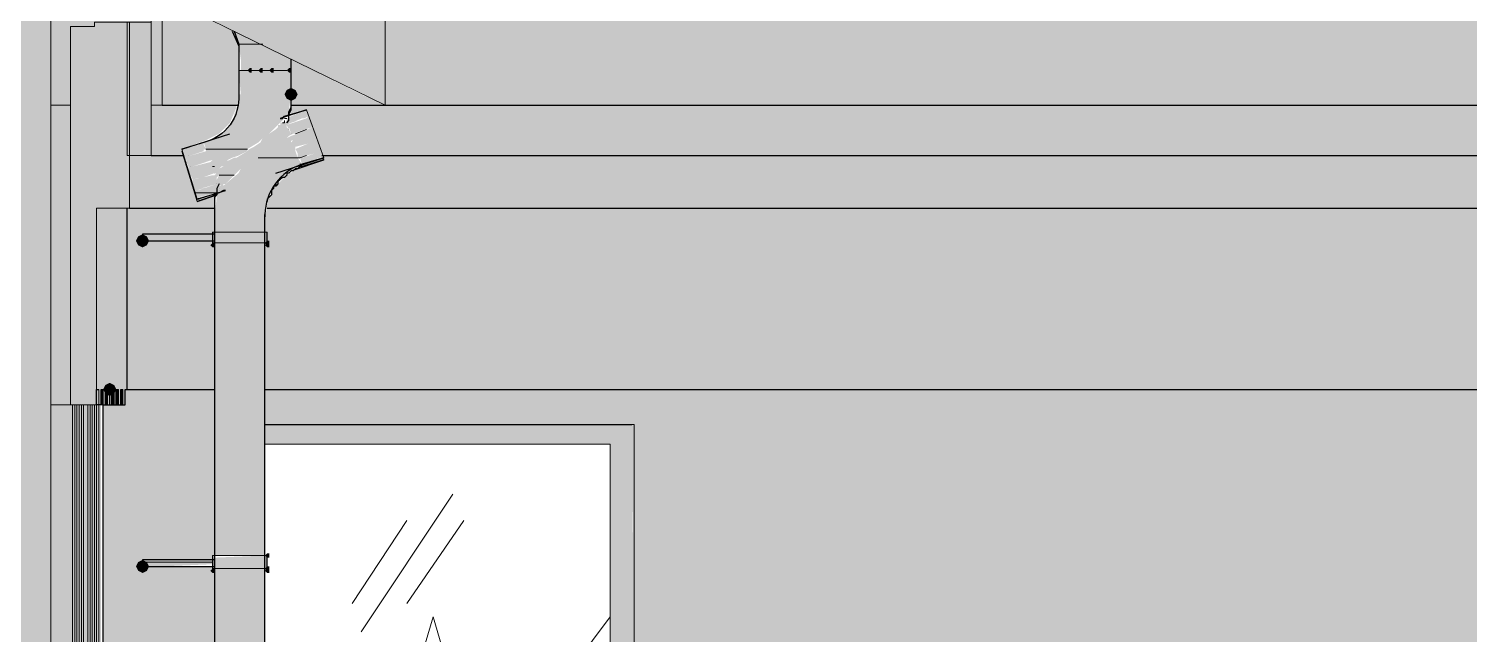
# Model space of a CAD drawing. Header units: millimetres. Extents: x -11345 to 411485, y -9810 to 73012.
# Drawn here: x 291394 to 294185, y 13731 to 14903 of the extents above; entities that cross this region are included whole.
import ezdxf

# ---------------------------------------------------------------- set-up
doc = ezdxf.new("R2010")
doc.units = ezdxf.units.MM
for name, color, linetype in [('PDF _Линии', 7, 'Continuous'), ('PDF _Стены наружные', 7, 'Continuous'), ('PDF _Стены отделка', 7, 'Continuous'), ('PDF _Стены штриховка', 7, 'Continuous'), ('PDF _Узлы', 7, 'Continuous')]:
    doc.layers.add(name, color=color, linetype=linetype)
for name, color, linetype, true_color in [('PDF _Обобщенные модели', 7, 'Continuous', 0xb5bcbf), ('PDF _Окна', 7, 'Continuous', 0x383e42), ('PDF _Стены штриховка поверхности', 7, 'Continuous', 0xcacbcc)]:
    doc.layers.add(name, color=color, linetype=linetype, true_color=true_color)

msp = doc.modelspace()

# ---------------------------------------------------------------- hatches: boundary and pattern name
at = {"layer": 'PDF _Линии', "transparency": 33554559}
for points in [[(291915.29413, 14776.31855), (291911.0611, 14784.78463), (291902.59502, 14789.01767), (291894.12894, 14784.78463), (291889.8959, 14776.31855), (291894.12894, 14767.85248), (291902.59502, 14763.61944), (291911.0611, 14767.85248)], [(291627.44753, 14492.70498), (291623.21449, 14501.17106), (291614.74841, 14505.4041), (291606.28233, 14501.17106), (291602.0493, 14492.70498), (291606.28233, 14484.23891), (291614.74841, 14480.00587), (291623.21449, 14484.23891)], [(291563.95195, 14204.85838), (291559.71891, 14213.32445), (291551.25284, 14217.55749), (291542.78676, 14213.32445), (291538.55372, 14204.85838), (291542.78676, 14196.3923), (291551.25284, 14192.15926), (291559.71891, 14196.3923)], [(291627.44753, 13861.98227), (291623.21449, 13870.44835), (291614.74841, 13874.68138), (291606.28233, 13870.44835), (291602.0493, 13861.98227), (291606.28233, 13853.51619), (291614.74841, 13849.28315), (291623.21449, 13853.51619)]]:
    msp.add_hatch(color=256, dxfattribs=at).paths.add_polyline_path(points)
at = {"layer": 'PDF _Обобщенные модели', "transparency": 33554559}
h = msp.add_hatch(color=256, dxfattribs=at)
h.paths.add_polyline_path([(291927.99325, 14746.68728), (291898.36198, 14733.98817), (291932.22629, 14746.68728)])
h.paths.add_polyline_path([(291894.12894, 14717.05602), (291898.36198, 14708.58994), (291898.36198, 14712.82298), (291902.59502, 14700.12386), (291944.9254, 14712.82298), (291944.9254, 14717.05602), (291940.69236, 14729.75513), (291936.45933, 14733.98817), (291932.22629, 14729.75513)])
h.paths.add_polyline_path([(291843.33248, 14683.19171), (291830.63337, 14674.72563), (291822.16729, 14670.49259), (291817.93425, 14666.25955), (291796.76906, 14653.56044), (291792.53602, 14653.56044), (291784.06995, 14649.3274), (291777.72039, 14647.21088), (291779.83691, 14649.3274), (291788.30298, 14653.56044), (291801.0021, 14657.79348), (291817.93425, 14666.25955), (291817.93425, 14670.49259), (291839.09944, 14683.19171), (291847.56552, 14691.65779)])
h.paths.add_polyline_path([(291729.04045, 14594.2979), (291754.43868, 14601.55454), (291754.43868, 14601.35297), (291737.50652, 14595.70892)], flags=0)
h.paths.add_polyline_path([(291762.90475, 14602.76398), (291767.13779, 14598.53094), (291761.49374, 14601.35297)], flags=0)
h.paths.add_polyline_path([(291762.90475, 14594.2979), (291764.31577, 14594.2979), (291762.90475, 14593.23964)], flags=0)
h.paths.add_polyline_path([(291724.80741, 14592.18138), (291733.27348, 14594.2979), (291720.57437, 14590.06486)], flags=0)
h.paths.add_polyline_path([(291754.43868, 14619.69613), (291750.20564, 14619.69613), (291732.88866, 14615.84792), (291754.43868, 14623.92917), (291757.2607, 14622.51816)], flags=0)
h.paths.add_polyline_path([(291801.0021, 14628.16221), (291805.23514, 14632.39525), (291801.0021, 14623.92917), (291775.60387, 14602.76398), (291771.37083, 14599.5892), (291771.37083, 14602.76398), (291775.60387, 14602.76398), (291779.83691, 14606.99702), (291784.06995, 14611.23006), (291796.76906, 14623.92917)], flags=0)
h.paths.add_polyline_path([(291767.13779, 14636.62829), (291771.37083, 14636.62829), (291762.90475, 14632.39525)], flags=0)
h.paths.add_polyline_path([(291758.67172, 14615.46309), (291762.90475, 14619.69613), (291758.67172, 14611.23006)], flags=0)
h.paths.add_polyline_path([(291750.20564, 14649.3274), (291745.9726, 14645.09436), (291712.10829, 14636.62829), (291737.50652, 14645.09436), (291739.62304, 14646.15262)], flags=0)
h.paths.add_polyline_path([(291905.50523, 14687.16018), (291905.7698, 14686.36649), (291902.59502, 14683.19171), (291902.59502, 14686.57814)], flags=0)
h.paths.add_polyline_path([(291805.23514, 14776.31855), (291801.0021, 14776.31855), (291796.76906, 14746.68728), (291792.53602, 14738.22121), (291792.53602, 14733.98817), (291784.06995, 14717.05602), (291762.90475, 14695.89082), (291750.20564, 14691.65779), (291733.27348, 14683.19171), (291737.50652, 14670.49259), (291737.50652, 14666.25955), (291707.87525, 14657.79348), (291733.27348, 14666.25955), (291733.27348, 14668.9052), (291737.50652, 14670.49259), (291733.27348, 14678.95867), (291733.27348, 14683.19171), (291729.04045, 14683.19171), (291724.80741, 14678.95867), (291695.17614, 14670.49259), (291690.9431, 14670.49259), (291690.9431, 14666.25955), (291695.17614, 14657.79348), (291699.40918, 14649.3274), (291699.40918, 14645.09436), (291703.64222, 14636.62829), (291703.64222, 14623.92917), (291707.87525, 14619.69613), (291712.10829, 14611.23006), (291724.80741, 14614.85838), (291720.89999, 14613.18377), (291712.10829, 14611.23006), (291712.10829, 14602.76398), (291716.34133, 14594.2979), (291716.34133, 14585.83183), (291720.57437, 14577.36575), (291720.57437, 14573.13271), (291724.80741, 14577.36575), (291753.02766, 14584.42081), (291750.20564, 14581.59879), (291720.57437, 14573.13271), (291720.57437, 14568.89967), (291724.80741, 14573.13271), (291733.27348, 14573.13271), (291758.67172, 14581.59879), (291758.67172, 14577.36575), (291754.43868, 14543.50144), (291754.43868, 14509.63714), (291750.20564, 14509.63714), (291750.20564, 14505.4041), (291614.74841, 14505.4041), (291614.74841, 14492.70498), (291750.20564, 14492.70498), (291750.20564, 14484.23891), (291754.43868, 14484.23891), (291754.43868, 13883.14746), (291851.79856, 13883.14746), (291851.79856, 14484.23891), (291856.0316, 14484.23891), (291856.0316, 14509.63714), (291851.79856, 14509.63714), (291851.79856, 14543.50144), (291860.26464, 14573.13271), (291859.20638, 14573.13271), (291860.26464, 14577.36575), (291860.26464, 14581.59879), (291864.49767, 14590.06486), (291867.3197, 14594.2979), (291860.26464, 14573.13271), (291872.96375, 14598.53094), (291872.96375, 14602.76398), (291894.12894, 14619.69613), (291898.36198, 14623.92917), (291923.76021, 14636.62829), (291927.99325, 14636.62829), (291936.45933, 14640.86132), (291966.09059, 14649.3274), (291961.85756, 14653.56044), (291953.39148, 14649.3274), (291927.99325, 14640.86132), (291919.52717, 14636.62829), (291915.29413, 14636.62829), (291894.12894, 14623.92917), (291906.82806, 14632.39525), (291915.29413, 14636.62829), (291923.76021, 14640.86132), (291915.29413, 14653.56044), (291911.0611, 14666.25955), (291911.0611, 14670.49259), (291911.0611, 14674.72563), (291934.76611, 14680.65189), (291911.0611, 14670.49259), (291915.29413, 14662.02652), (291915.29413, 14653.56044), (291919.52717, 14653.56044), (291932.22629, 14657.79348), (291949.15844, 14662.02652), (291923.76021, 14653.56044), (291919.52717, 14653.56044), (291923.76021, 14640.86132), (291927.99325, 14640.86132), (291957.62452, 14653.56044), (291961.85756, 14653.56044), (291966.09059, 14653.56044), (291957.62452, 14670.49259), (291953.39148, 14683.19171), (291949.15844, 14695.89082), (291949.15844, 14700.12386), (291944.9254, 14712.82298), (291915.29413, 14700.12386), (291902.59502, 14695.89082), (291894.12894, 14691.65779), (291898.36198, 14695.89082), (291906.82806, 14700.12386), (291911.0611, 14700.12386), (291932.22629, 14708.58994), (291902.59502, 14700.12386), (291898.36198, 14708.58994), (291894.12894, 14712.82298), (291894.12894, 14717.05602), (291902.59502, 14721.28905), (291915.29413, 14725.52209), (291911.0611, 14724.67548), (291923.76021, 14729.75513), (291927.99325, 14729.75513), (291936.45933, 14733.98817), (291932.22629, 14746.68728), (291902.59502, 14733.98817), (291894.12894, 14729.75513), (291894.12894, 14725.52209), (291889.8959, 14721.28905), (291889.8959, 14725.52209), (291885.66287, 14721.28905), (291881.42983, 14721.28905), (291881.42983, 14717.05602), (291877.19679, 14717.05602), (291877.19679, 14712.82298), (291872.96375, 14708.58994), (291860.26464, 14700.12386), (291877.19679, 14717.05602), (291881.42983, 14721.28905), (291894.12894, 14733.98817), (291898.36198, 14738.22121), (291898.36198, 14746.68728), (291902.59502, 14776.31855), (291902.59502, 14844.04717), (291847.56552, 14873.67843), (291792.53602, 14899.07666), (291788.30298, 14899.07666), (291801.0021, 14873.67843), (291805.23514, 14844.04717), (291805.23514, 14822.88197), (291801.0021, 14822.88197)], flags=0)
for color, points in [(7, [(291826.40033, 14822.88197), (291826.40033, 14827.11501), (291822.16729, 14827.11501), (291817.93425, 14822.88197), (291822.16729, 14818.64894), (291826.40033, 14818.64894)]), (7, [(291847.56552, 14822.88197), (291847.56552, 14827.11501), (291843.33248, 14827.11501), (291839.09944, 14822.88197), (291843.33248, 14818.64894), (291847.56552, 14818.64894)]), (7, [(291868.73071, 14822.88197), (291868.73071, 14827.11501), (291864.49767, 14827.11501), (291860.26464, 14822.88197), (291864.49767, 14818.64894), (291868.73071, 14818.64894)]), (7, [(291902.59502, 14822.88197), (291902.59502, 14827.11501), (291898.36198, 14827.11501), (291894.12894, 14822.88197), (291898.36198, 14818.64894), (291902.59502, 14818.64894)]), (7, [(291754.43868, 14484.23891), (291754.43868, 14488.47194), (291750.20564, 14488.47194), (291745.9726, 14484.23891), (291750.20564, 14480.00587), (291754.43868, 14480.00587)]), (7, [(291860.26464, 14488.47194), (291860.26464, 14492.70498), (291856.0316, 14492.70498), (291851.79856, 14488.47194), (291856.0316, 14484.23891), (291860.26464, 14484.23891)]), (7, [(291860.26464, 14484.23891), (291860.26464, 14488.47194), (291856.0316, 14488.47194), (291851.79856, 14484.23891), (291856.0316, 14480.00587), (291860.26464, 14480.00587)]), (256, [(291813.70121, 4219.12091), (291843.33248, 4197.95572), (291847.56552, 4193.72268), (291885.66287, 4176.79053), (291889.8959, 4172.55749), (291889.8959, 4176.79053), (291851.79856, 4193.72268), (291847.56552, 4197.95572), (291889.8959, 4176.79053), (291898.36198, 4197.95572), (291906.82806, 4227.58699), (291919.52717, 4265.68433), (291919.52717, 4269.91737), (291894.12894, 4286.84953), (291885.66287, 4295.3156), (291872.96375, 4308.01472), (291868.73071, 4312.24776), (291856.0316, 4337.64599), (291851.79856, 4367.27725), (291851.79856, 4396.90852), (291856.0316, 4396.90852), (291856.0316, 4422.30675), (291851.79856, 4422.30675), (291851.79856, 4646.65779), (291822.16729, 4646.65779), (291822.16729, 5726.08256), (291851.79856, 5726.08256), (291851.79856, 6284.84363), (291856.0316, 6284.84363), (291856.0316, 6314.47489), (291851.79856, 6314.47489), (291851.79856, 6915.56634), (291856.0316, 6915.56634), (291856.0316, 6945.19761), (291851.79856, 6945.19761), (291851.79856, 7546.28905), (291856.0316, 7546.28905), (291856.0316, 7575.92032), (291851.79856, 7575.92032), (291851.79856, 8177.01177), (291856.0316, 8177.01177), (291856.0316, 8206.64304), (291851.79856, 8206.64304), (291851.79856, 8807.73448), (291856.0316, 8807.73448), (291856.0316, 8837.36575), (291851.79856, 8837.36575), (291851.79856, 9438.4572), (291856.0316, 9438.4572), (291856.0316, 9468.08846), (291851.79856, 9468.08846), (291851.79856, 10069.17991), (291856.0316, 10069.17991), (291856.0316, 10098.81118), (291851.79856, 10098.81118), (291851.79856, 10699.90262), (291856.0316, 10699.90262), (291856.0316, 10729.53389), (291851.79856, 10729.53389), (291851.79856, 11330.62534), (291856.0316, 11330.62534), (291856.0316, 11360.25661), (291851.79856, 11360.25661), (291851.79856, 11961.34805), (291856.0316, 11961.34805), (291856.0316, 11990.97932), (291851.79856, 11990.97932), (291851.79856, 12592.07076), (291856.0316, 12592.07076), (291856.0316, 12621.70203), (291851.79856, 12621.70203), (291851.79856, 13222.79348), (291856.0316, 13222.79348), (291856.0316, 13252.42475), (291851.79856, 13252.42475), (291851.79856, 13853.51619), (291856.0316, 13853.51619), (291856.0316, 13883.14746), (291750.20564, 13878.91442), (291750.20564, 13874.68138), (291614.74841, 13874.68138), (291614.74841, 13861.98227), (291648.61272, 13861.98227), (291750.20564, 13866.21531), (291750.20564, 13853.51619), (291754.43868, 13853.51619), (291754.43868, 13252.42475), (291750.20564, 13252.42475), (291750.20564, 13243.95867), (291614.74841, 13243.95867), (291614.74841, 13231.25955), (291750.20564, 13231.25955), (291750.20564, 13222.79348), (291754.43868, 13222.79348), (291754.43868, 12621.70203), (291750.20564, 12621.70203), (291750.20564, 12613.23596), (291614.74841, 12613.23596), (291614.74841, 12604.76988), (291750.20564, 12604.76988), (291614.74841, 12600.53684), (291750.20564, 12600.53684), (291750.20564, 12592.07076), (291754.43868, 12592.07076), (291754.43868, 11990.97932), (291750.20564, 11990.97932), (291750.20564, 11982.51324), (291614.74841, 11982.51324), (291614.74841, 11974.04717), (291750.20564, 11974.04717), (291614.74841, 11969.81413), (291750.20564, 11969.81413), (291750.20564, 11961.34805), (291754.43868, 11961.34805), (291754.43868, 11360.25661), (291750.20564, 11360.25661), (291750.20564, 11351.79053), (291614.74841, 11351.79053), (291614.74841, 11343.32445), (291750.20564, 11343.32445), (291614.74841, 11339.09141), (291750.20564, 11339.09141), (291750.20564, 11330.62534), (291754.43868, 11330.62534), (291754.43868, 10729.53389), (291750.20564, 10729.53389), (291750.20564, 10721.06781), (291614.74841, 10721.06781), (291614.74841, 10712.60174), (291750.20564, 10712.60174), (291614.74841, 10708.3687), (291750.20564, 10708.3687), (291750.20564, 10699.90262), (291754.43868, 10699.90262), (291754.43868, 10098.81118), (291750.20564, 10098.81118), (291750.20564, 10090.3451), (291614.74841, 10090.3451), (291614.74841, 10081.87902), (291750.20564, 10081.87902), (291614.74841, 10077.64599), (291750.20564, 10077.64599), (291750.20564, 10069.17991), (291754.43868, 10069.17991), (291754.43868, 9468.08846), (291750.20564, 9468.08846), (291750.20564, 9459.62239), (291614.74841, 9459.62239), (291614.74841, 9446.92327), (291750.20564, 9446.92327), (291750.20564, 9438.4572), (291754.43868, 9438.4572), (291754.43868, 8837.36575), (291750.20564, 8837.36575), (291750.20564, 8828.89967), (291614.74841, 8828.89967), (291614.74841, 8816.20056), (291750.20564, 8816.20056), (291750.20564, 8807.73448), (291754.43868, 8807.73448), (291754.43868, 8206.64304), (291750.20564, 8206.64304), (291750.20564, 8198.17696), (291614.74841, 8198.17696), (291614.74841, 8185.47784), (291750.20564, 8185.47784), (291750.20564, 8177.01177), (291754.43868, 8177.01177), (291754.43868, 7575.92032), (291750.20564, 7575.92032), (291750.20564, 7567.45425), (291614.74841, 7567.45425), (291614.74841, 7554.75513), (291750.20564, 7554.75513), (291750.20564, 7546.28905), (291754.43868, 7546.28905), (291754.43868, 6945.19761), (291750.20564, 6945.19761), (291750.20564, 6936.73153), (291614.74841, 6936.73153), (291614.74841, 6924.03242), (291750.20564, 6924.03242), (291750.20564, 6915.56634), (291754.43868, 6915.56634), (291754.43868, 6314.47489), (291750.20564, 6314.47489), (291750.20564, 6306.00882), (291614.74841, 6306.00882), (291614.74841, 6293.3097), (291750.20564, 6293.3097), (291750.20564, 6284.84363), (291754.43868, 6284.84363), (291754.43868, 5683.75218), (291750.20564, 5683.75218), (291750.20564, 5675.2861), (291614.74841, 5675.2861), (291614.74841, 5662.58699), (291750.20564, 5662.58699), (291750.20564, 5658.35395), (291754.43868, 5658.35395), (291754.43868, 5053.02947), (291750.20564, 5053.02947), (291750.20564, 5048.79643), (291614.74841, 5044.56339), (291614.74841, 5031.86427), (291750.20564, 5031.86427), (291750.20564, 5027.63124), (291754.43868, 5027.63124), (291754.43868, 4422.30675), (291750.20564, 4422.30675), (291750.20564, 4418.07371), (291614.74841, 4413.84068), (291614.74841, 4401.14156), (291627.44753, 4401.14156), (291750.20564, 4405.3746), (291750.20564, 4396.90852), (291754.43868, 4396.90852), (291754.43868, 4367.27725), (291758.67172, 4337.64599), (291762.90475, 4312.24776), (291762.90475, 4308.01472), (291771.37083, 4278.38345), (291774.19286, 4275.56142), (291775.60387, 4269.91737), (291777.72039, 4267.80085), (291779.83691, 4261.4513), (291801.0021, 4231.82003), (291803.11862, 4230.76177), (291805.23514, 4227.58699), (291811.7475, 4223.02833)]), (7, [(291860.26464, 13883.14746), (291860.26464, 13887.3805), (291856.0316, 13887.3805), (291851.79856, 13883.14746), (291856.0316, 13878.91442), (291860.26464, 13878.91442)]), (7, [(291754.43868, 13853.51619), (291754.43868, 13857.74923), (291750.20564, 13857.74923), (291745.9726, 13853.51619), (291750.20564, 13849.28315), (291754.43868, 13849.28315)]), (7, [(291860.26464, 13857.74923), (291860.26464, 13861.98227), (291856.0316, 13861.98227), (291851.79856, 13857.74923), (291856.0316, 13853.51619), (291860.26464, 13853.51619)]), (7, [(291860.26464, 13853.51619), (291860.26464, 13857.74923), (291856.0316, 13857.74923), (291851.79856, 13853.51619), (291856.0316, 13849.28315), (291860.26464, 13849.28315)])]:
    msp.add_hatch(color=color, dxfattribs=at).paths.add_polyline_path(points)
at = {"layer": 'PDF _Окна', "transparency": 33554687}
msp.add_hatch(color=256, dxfattribs=at).paths.add_polyline_path([(292562.949, 14137.12976), (291851.79856, 14137.12976), (291851.79856, 14099.03242), (292520.61862, 14099.03242), (292520.61862, 13688.4277), (292478.28823, 13688.4277), (292478.28823, 12503.17696), (291872.96375, 12503.17696), (291872.96375, 13688.4277), (291851.79856, 13688.4277), (291851.79856, 13252.42475), (291856.0316, 13252.42475), (291856.0316, 13222.79348), (291851.79856, 13222.79348), (291851.79856, 12621.70203), (291856.0316, 12621.70203), (291856.0316, 12592.07076), (291851.79856, 12592.07076), (291851.79856, 12376.18581), (292520.61862, 12376.18581), (292520.61862, 11974.04717), (291856.0316, 11974.04717), (291856.0316, 11961.34805), (291851.79856, 11961.34805), (291851.79856, 11919.01767), (292567.18204, 11919.01767), (292567.18204, 12452.3805), (292562.949, 14099.03242)])
at = {"layer": 'PDF _Стены наружные', "true_color": 0xf4cc95, "transparency": 33554687}
msp.add_hatch(color=31, dxfattribs=at).paths.add_polyline_path([(291572.41803, 15004.90262), (291470.82511, 15055.69908), (291436.9608, 15055.69908), (291436.9608, 14755.15336), (291475.05815, 14755.15336), (291475.05815, 14907.54274), (291496.22334, 14907.54274), (291496.22334, 15004.90262)])
at = {"layer": 'PDF _Стены наружные', "true_color": 0xe2e2e2, "transparency": 33554687}
h = msp.add_hatch(color=254, dxfattribs=at)
h.paths.add_polyline_path([(291530.08764, 11914.78463), (291530.08764, 14204.85838), (291525.85461, 14204.85838), (291525.85461, 14556.20056), (291589.35018, 14556.20056), (291589.35018, 14657.79348), (291631.68056, 14657.79348), (291631.68056, 14755.15336), (291652.84576, 14755.15336), (291652.84576, 14954.10616), (291631.68056, 14954.10616), (291631.68056, 14916.00882), (291521.62157, 14916.00882), (291521.62157, 14907.54274), (291475.05815, 14907.54274), (291475.05815, 14755.15336), (291436.9608, 14755.15336), (291436.9608, 3948.20646), (291458.12599, 3943.97342), (291475.05815, 3943.97342), (291475.05815, 3965.13861), (291483.52422, 3965.13861), (291483.52422, 6242.51324), (291475.05815, 6242.51324), (291475.05815, 7927.2625), (291479.29118, 7927.2625), (291475.05815, 7944.19466), (291479.29118, 7944.19466), (291475.05815, 10187.70498), (291475.05815, 11076.64304), (291521.62157, 11076.64304), (291521.62157, 11724.2979), (291555.48587, 11724.2979), (291555.48587, 11914.78463)])
h.paths.add_polyline_path([(291525.85461, 11914.78463), (291521.62157, 11914.78463), (291521.62157, 11885.15336), (291475.05815, 11885.15336), (291475.05815, 11914.78463), (291483.52422, 11914.78463), (291483.52422, 14175.22711), (291487.75726, 14175.22711), (291487.75726, 11914.78463), (291491.9903, 11914.78463), (291491.9903, 14175.22711), (291496.22334, 14175.22711), (291496.22334, 11914.78463), (291504.68941, 11914.78463), (291504.68941, 11923.25071), (291508.92245, 11923.25071), (291508.92245, 11914.78463), (291513.15549, 11914.78463), (291513.15549, 14175.22711), (291517.38853, 14175.22711), (291517.38853, 11914.78463), (291521.62157, 11914.78463), (291521.62157, 14175.22711), (291525.85461, 14175.22711)], flags=0)
h.paths.add_polyline_path([(291483.52422, 10187.70498), (291479.29118, 10187.70498), (291479.29118, 7944.19466), (291479.29118, 7927.2625), (291483.52422, 7927.2625)])
for points in [[(291538.55372, 14204.85838), (291534.32068, 14204.85838), (291534.32068, 14175.22711), (291538.55372, 14175.22711)], [(291547.0198, 14204.85838), (291542.78676, 14204.85838), (291542.78676, 14175.22711), (291547.0198, 14175.22711)], [(291559.71891, 14204.85838), (291555.48587, 14204.85838), (291555.48587, 14175.22711), (291559.71891, 14175.22711)], [(291568.18499, 14204.85838), (291563.95195, 14204.85838), (291563.95195, 14175.22711), (291568.18499, 14175.22711)], [(291576.65107, 14204.85838), (291572.41803, 14204.85838), (291572.41803, 14175.22711), (291576.65107, 14175.22711)]]:
    msp.add_hatch(color=254, dxfattribs=at).paths.add_polyline_path(points)
at = {"layer": 'PDF _Стены штриховка поверхности', "true_color": 0xfbfbf4, "transparency": 33554687}
h = msp.add_hatch(color=7, dxfattribs=at)
h.paths.add_polyline_path([(291479.29118, 11914.78463), (291483.52422, 11906.31855), (291483.52422, 11914.78463)])
h.paths.add_polyline_path([(291508.92245, 11914.78463), (291508.92245, 11906.31855), (291513.15549, 11906.31855), (291513.15549, 11914.78463)])
h.paths.add_polyline_path([(291475.05815, 11914.78463), (291475.05815, 11885.15336), (291521.62157, 11885.15336), (291521.62157, 11897.85248), (291479.29118, 11906.31855)])
h.paths.add_polyline_path([(291491.9903, 14175.22711), (291491.9903, 11914.78463), (291496.22334, 11923.25071), (291496.22334, 14175.22711)])
h.paths.add_polyline_path([(291487.75726, 11906.31855), (291517.38853, 11902.08551), (291491.9903, 11906.31855), (291491.9903, 11914.78463), (291487.75726, 11914.78463)])
h.paths.add_polyline_path([(291496.22334, 11906.31855), (291517.38853, 11902.08551), (291504.68941, 11906.31855), (291504.68941, 11914.78463), (291500.45638, 14175.22711), (291500.45638, 11914.78463), (291496.22334, 11914.78463)])
h.paths.add_polyline_path([(291525.85461, 14175.22711), (291521.62157, 14175.22711), (291521.62157, 11923.25071), (291525.85461, 11923.25071)])
h.paths.add_polyline_path([(291754.43868, 13883.14746), (291754.43868, 14484.23891), (291750.20564, 14484.23891), (291750.20564, 14492.70498), (291614.74841, 14492.70498), (291614.74841, 14505.4041), (291750.20564, 14505.4041), (291750.20564, 14509.63714), (291754.43868, 14509.63714), (291754.43868, 14568.89967), (291758.67172, 14581.59879), (291720.57437, 14568.89967), (291716.34133, 14594.2979), (291695.17614, 14657.79348), (291690.9431, 14670.49259), (291737.50652, 14687.42475), (291762.90475, 14700.12386), (291784.06995, 14721.28905), (291796.76906, 14750.92032), (291796.76906, 14755.15336), (291801.0021, 14755.15336), (291801.0021, 14869.4454), (291788.30298, 14899.07666), (291674.01095, 14954.10616), (291665.54487, 14962.57224), (291572.41803, 15004.90262), (291496.22334, 15004.90262), (291496.22334, 14907.54274), (291521.62157, 14907.54274), (291521.62157, 14916.00882), (291631.68056, 14916.00882), (291631.68056, 14954.10616), (291652.84576, 14954.10616), (291652.84576, 14755.15336), (291631.68056, 14755.15336), (291631.68056, 14657.79348), (291589.35018, 14657.79348), (291589.35018, 14556.20056), (291525.85461, 14556.20056), (291525.85461, 14204.85838), (291530.08764, 14204.85838), (291530.08764, 11919.01767), (291534.32068, 11923.25071), (291534.32068, 14204.85838), (291538.55372, 14204.85838), (291538.55372, 11914.78463), (291542.78676, 11914.78463), (291542.78676, 11919.01767), (291754.43868, 11919.01767), (291754.43868, 11961.34805), (291750.20564, 11961.34805), (291750.20564, 11969.81413), (291614.74841, 11969.81413), (291614.74841, 11982.51324), (291750.20564, 11982.51324), (291750.20564, 11990.97932), (291754.43868, 11990.97932), (291754.43868, 12592.07076), (291750.20564, 12592.07076), (291750.20564, 12600.53684), (291614.74841, 12600.53684), (291614.74841, 12613.23596), (291750.20564, 12613.23596), (291750.20564, 12621.70203), (291754.43868, 12621.70203), (291754.43868, 13222.79348), (291750.20564, 13222.79348), (291750.20564, 13231.25955), (291614.74841, 13231.25955), (291614.74841, 13243.95867), (291750.20564, 13243.95867), (291750.20564, 13252.42475), (291754.43868, 13252.42475), (291754.43868, 13853.51619), (291750.20564, 13853.51619), (291750.20564, 13861.98227), (291614.74841, 13861.98227), (291614.74841, 13874.68138), (291750.20564, 13874.68138), (291750.20564, 13883.14746)])
h.paths.add_polyline_path([(291542.78676, 14175.22711), (291542.78676, 14204.85838), (291547.0198, 14204.85838), (291547.0198, 14175.22711)], flags=0)
h.paths.add_polyline_path([(291555.48587, 14175.22711), (291555.48587, 14204.85838), (291559.71891, 14204.85838), (291559.71891, 14175.22711)], flags=0)
h.paths.add_polyline_path([(291563.95195, 14175.22711), (291563.95195, 14204.85838), (291568.18499, 14204.85838), (291568.18499, 14175.22711)], flags=0)
h.paths.add_polyline_path([(291572.41803, 14175.22711), (291572.41803, 14204.85838), (291576.65107, 14204.85838), (291576.65107, 14175.22711)], flags=0)
h.paths.add_polyline_path([(291521.62157, 11914.78463), (291517.38853, 11914.78463), (291517.38853, 11906.31855), (291521.62157, 11906.31855)])
for points in [[(291898.36198, 14746.68728), (291898.36198, 14738.22121), (291932.22629, 14746.68728), (291961.85756, 14657.79348), (291966.09059, 14649.3274), (291915.29413, 14632.39525), (291894.12894, 14619.69613), (291872.96375, 14598.53094), (291856.0316, 14568.89967), (291856.0316, 14556.20056), (291851.79856, 14539.2684), (291851.79856, 14509.63714), (291856.0316, 14509.63714), (291856.0316, 14484.23891), (291851.79856, 14484.23891), (291851.79856, 14137.12976), (292562.949, 14137.12976), (292562.949, 14204.85838), (292567.18204, 11919.01767), (298878.64222, 11919.01767), (298878.64222, 11902.08551), (298976.0021, 11885.15336), (298971.76906, 11885.15336), (298967.53602, 11872.45425), (298971.76906, 11872.45425), (298971.76906, 11868.22121), (291851.79856, 11868.22121), (291851.79856, 11360.25661), (291856.0316, 11360.25661), (291856.0316, 11330.62534), (291851.79856, 11330.62534), (291851.79856, 10729.53389), (291856.0316, 10729.53389), (291856.0316, 10699.90262), (291851.79856, 10699.90262), (291851.79856, 10276.59879), (292567.18204, 10276.59879), (292562.949, 8016.15631), (291851.79856, 8016.15631), (291851.79856, 7575.92032), (291856.0316, 7575.92032), (291856.0316, 7546.28905), (291851.79856, 7546.28905), (291851.79856, 6945.19761), (291856.0316, 6945.19761), (291856.0316, 6915.56634), (291851.79856, 6915.56634), (291851.79856, 6314.47489), (291856.0316, 6314.47489), (291856.0316, 6284.84363), (291851.79856, 6284.84363), (291851.79856, 6276.37755), (292507.9195, 6276.37755), (292507.9195, 4079.43065), (295970.54487, 4079.43065), (295970.54487, 5391.67253), (295979.01095, 5391.67253), (295979.01095, 5108.05897), (295987.47702, 5108.05897), (295987.47702, 5412.83773), (297054.20269, 5412.83773), (297054.20269, 6123.98817), (297033.0375, 6123.98817), (297033.0375, 6094.3569), (297028.80446, 6094.3569), (297028.80446, 6123.98817), (297003.40623, 6123.98817), (297003.40623, 6128.22121), (297028.80446, 6128.22121), (297028.80446, 6157.85248), (297033.0375, 6157.85248), (297033.0375, 6526.12681), (296956.84281, 6526.12681), (296956.84281, 6589.62239), (297388.61272, 6915.56634), (297426.71006, 6945.19761), (297532.53602, 7025.62534), (297638.36198, 6945.19761), (298108.22924, 6589.62239), (298108.22924, 6526.12681), (298032.03455, 6526.12681), (298032.03455, 6157.85248), (298036.26759, 6157.85248), (298036.26759, 6128.22121), (298061.66582, 6128.22121), (298061.66582, 6123.98817), (298036.26759, 6123.98817), (298036.26759, 6094.3569), (298032.03455, 6094.3569), (298032.03455, 5412.83773), (298544.23219, 5412.83773), (298544.23219, 5497.49849), (298468.0375, 5497.49849), (298468.0375, 5535.59584), (298844.77791, 5793.81118), (298878.64222, 5772.64599), (298971.76906, 5704.91737), (298976.0021, 5704.91737), (298980.23514, 5700.68433), (299086.0611, 5700.68433), (299086.0611, 6318.70793), (298946.37083, 6318.70793), (298946.37083, 6327.17401), (299086.0611, 6327.17401), (299086.0611, 6945.19761), (298946.37083, 6945.19761), (298946.37083, 6957.89672), (299086.0611, 6957.89672), (299086.0611, 7575.92032), (298946.37083, 7575.92032), (298946.37083, 7584.3864), (299086.0611, 7584.3864), (299086.0611, 8202.41), (298946.37083, 8202.41), (298946.37083, 8215.10911), (299086.0611, 8215.10911), (299086.0611, 8833.13271), (298946.37083, 8833.13271), (298946.37083, 8841.59879), (299086.0611, 8841.59879), (299086.0611, 9459.62239), (298946.37083, 9459.62239), (298946.37083, 9472.3215), (299086.0611, 9472.3215), (299086.0611, 10090.3451), (298946.37083, 10090.3451), (298946.37083, 10098.81118), (299086.0611, 10098.81118), (299086.0611, 10716.83478), (298946.37083, 10716.83478), (298946.37083, 10729.53389), (299086.0611, 10729.53389), (299086.0611, 11347.55749), (298946.37083, 11347.55749), (298946.37083, 11356.02357), (299086.0611, 11356.02357), (299086.0611, 11868.22121), (298984.46818, 11868.22121), (298980.23514, 11872.45425), (298980.23514, 11885.15336), (298891.34133, 11902.08551), (298891.34133, 11919.01767), (299086.0611, 11919.01767), (299086.0611, 11974.04717), (298946.37083, 11974.04717), (298946.37083, 11986.74628), (299086.0611, 11986.74628), (299086.0611, 12604.76988), (298946.37083, 12604.76988), (298946.37083, 12613.23596), (299086.0611, 12613.23596), (299086.0611, 13231.25955), (298946.37083, 13235.49259), (298946.37083, 13243.95867), (299086.0611, 13243.95867), (299086.0611, 13861.98227), (298946.37083, 13861.98227), (298946.37083, 13870.44835), (299086.0611, 13870.44835), (299086.0611, 14488.47194), (298946.37083, 14492.70498), (298946.37083, 14501.17106), (299086.0611, 14501.17106), (299086.0611, 14509.63714), (299090.29413, 14547.73448), (299090.29413, 14581.59879), (299086.0611, 14581.59879), (299056.42983, 14568.89967), (299047.96375, 14594.2979), (299026.79856, 14657.79348), (299031.0316, 14657.79348), (299026.79856, 14666.25955), (299073.36198, 14683.19171), (299098.76021, 14695.89082), (299119.9254, 14717.05602), (299132.62452, 14746.68728), (299136.85756, 14755.15336), (299136.85756, 14869.4454), (299111.45933, 14924.47489), (299111.45933, 14954.10616), (292084.61567, 14954.10616), (292084.61567, 14755.15336), (292059.21744, 14767.85248), (292038.05225, 14776.31855), (291902.59502, 14844.04717), (291902.59502, 14755.15336)], [(291487.75726, 14175.22711), (291483.52422, 14175.22711), (291483.52422, 11923.25071), (291487.75726, 11923.25071)], [(291517.38853, 14175.22711), (291513.15549, 14175.22711), (291513.15549, 11923.25071), (291517.38853, 11923.25071)]]:
    msp.add_hatch(color=7, dxfattribs=at).paths.add_polyline_path(points)
at = {"layer": 'PDF _Узлы', "true_color": 0x939393, "transparency": 33554687}
msp.add_hatch(color=252, dxfattribs=at).paths.add_polyline_path([(291995.72186, 15072.63124), (289929.99915, 16012.36575), (289929.99915, 8922.02652), (290103.55372, 8866.99702), (289929.99915, 8697.67548), (289929.99915, -1889.15342), (298916.73956, -1774.86139), (298916.73956, 2889.94687), (299399.30593, 2826.4513), (299399.30593, 2898.41295), (298205.58912, 3059.2684), (296423.47997, 3351.34805), (295970.54487, 3427.54274), (295970.54487, 3351.34805), (295403.31773, 3427.54274), (291436.9608, 3948.20646), (291436.9608, 15072.63124), (291521.62157, 15030.30085), (292084.61567, 14755.15336), (292084.61567, 15030.30085)])

# ---------------------------------------------------------------- linework, layer by layer
at = {"layer": 'PDF _Линии', "lineweight": 9}
msp.add_lwpolyline([(289929.99915, -1889.15342), (298916.73956, -1774.86139), (298916.73956, 2889.94687), (299399.30593, 2826.4513), (299399.30593, 2898.41295), (298205.58912, 3059.2684), (295970.54487, 3427.54274), (295970.54487, 3351.34805), (291436.9608, 3948.20646), (291436.9608, 15072.63124), (292084.61567, 14755.15336), (292084.61567, 15030.30085), (289929.99915, 16012.36575)], dxfattribs=at)
at = {"layer": 'PDF _Линии', "lineweight": 30}
for points in [[(291792.53602, 14899.07666), (291801.0021, 14873.67843), (291801.0021, 14822.88197), (291801.0021, 14776.31855, -0.3675770292), (291733.27348, 14683.19171), (291690.9431, 14670.49259), (291784.06995, 14700.12386)], [(291872.96375, 14623.92917), (291966.09059, 14653.56044), (291923.76021, 14640.86132, 0.3184550611), (291851.79856, 14543.50144)]]:
    msp.add_lwpolyline(points, format="xyb", dxfattribs=at)
for points in [[(291788.30298, 14899.07666), (291801.0021, 14869.4454)], [(291894.12894, 14721.28905), (291898.36198, 14725.52209), (291898.36198, 14733.98817), (291898.36198, 14742.45425), (291902.59502, 14750.92032), (291902.59502, 14759.3864), (291902.59502, 14767.85248), (291902.59502, 14776.31855), (291902.59502, 14822.88197), (291902.59502, 14844.04717)], [(291898.36198, 14738.22121), (291902.59502, 14746.68728), (291902.59502, 14755.15336), (291902.59502, 14763.61944), (291902.59502, 14772.08551), (291902.59502, 14776.31855)], [(291652.84576, 14755.15336), (291801.0021, 14755.15336)], [(291902.59502, 14755.15336), (299136.85756, 14755.15336)], [(291631.68056, 14657.79348), (291695.17614, 14657.79348)], [(291961.85756, 14657.79348), (299031.0316, 14657.79348)], [(291902.59502, 14628.16221), (291966.09059, 14649.3274), (291923.76021, 14636.62829), (291919.52717, 14636.62829), (291915.29413, 14632.39525), (291911.0611, 14632.39525), (291906.82806, 14628.16221), (291902.59502, 14628.16221), (291898.36198, 14623.92917), (291894.12894, 14623.92917), (291894.12894, 14619.69613), (291889.8959, 14615.46309), (291885.66287, 14615.46309), (291881.42983, 14611.23006), (291877.19679, 14606.99702), (291877.19679, 14602.76398), (291872.96375, 14598.53094), (291868.73071, 14598.53094), (291868.73071, 14594.2979), (291864.49767, 14590.06486), (291864.49767, 14585.83183), (291864.49767, 14581.59879), (291860.26464, 14577.36575), (291856.0316, 14573.13271), (291856.0316, 14568.89967)], [(291762.90475, 14602.76398), (291758.67172, 14594.2979), (291758.67172, 14585.83183), (291754.43868, 14577.36575), (291754.43868, 14573.13271), (291754.43868, 14564.66663), (291754.43868, 14556.20056), (291754.43868, 14547.73448), (291754.43868, 14543.50144), (291754.43868, 14501.17106), (291754.43868, 4409.60764)], [(291758.67172, 14585.83183), (291758.67172, 14581.59879), (291754.43868, 14577.36575), (291754.43868, 14568.89967), (291754.43868, 14560.4336), (291754.43868, 14551.96752), (291754.43868, 14543.50144), (291754.43868, 14539.2684)], [(291585.11714, 14204.85838), (291585.11714, 14556.20056)], [(291589.35018, 14556.20056), (291754.43868, 14556.20056)], [(291851.79856, 4409.60764), (291851.79856, 14501.17106), (291851.79856, 14543.50144), (291851.79856, 14539.2684)], [(291856.0316, 14556.20056), (299090.29413, 14556.20056)], [(291754.43868, 14505.4041), (291614.74841, 14505.4041), (291614.74841, 14501.17106), (291614.74841, 14492.70498), (291754.43868, 14492.70498)], [(291614.74841, 14492.70498), (291750.20564, 14492.70498)], [(291750.20564, 14509.63714), (291750.20564, 14488.47194), (291750.20564, 14484.23891)], [(291856.0316, 14484.23891), (291856.0316, 14488.47194), (291856.0316, 14509.63714)], [(291538.55372, 11914.78463), (291538.55372, 14175.22711), (291530.08764, 14175.22711), (291525.85461, 14175.22711), (291525.85461, 14204.85838), (291530.08764, 14204.85838)], [(291534.32068, 14175.22711), (291534.32068, 14204.85838), (291538.55372, 14204.85838)], [(291538.55372, 14175.22711), (291551.25284, 14175.22711), (291551.25284, 14204.85838)], [(291542.78676, 14175.22711), (291542.78676, 14204.85838), (291547.0198, 14204.85838)], [(291551.25284, 14175.22711), (291580.8841, 14175.22711), (291580.8841, 14204.85838), (291754.43868, 14204.85838)], [(291555.48587, 14175.22711), (291555.48587, 14204.85838), (291559.71891, 14204.85838)], [(291563.95195, 14175.22711), (291563.95195, 14204.85838), (291568.18499, 14204.85838)], [(291572.41803, 14175.22711), (291572.41803, 14204.85838), (291576.65107, 14204.85838)], [(291851.79856, 14204.85838), (299086.0611, 14204.85838)], [(291851.79856, 14137.12976), (292562.949, 14137.12976)], [(291754.43868, 13874.68138), (291614.74841, 13874.68138), (291614.74841, 13870.44835), (291614.74841, 13861.98227), (291754.43868, 13861.98227)], [(291750.20564, 13883.14746), (291750.20564, 13857.74923), (291750.20564, 13853.51619)], [(291856.0316, 13853.51619), (291856.0316, 13857.74923), (291856.0316, 13883.14746)], [(291614.74841, 13861.98227), (291750.20564, 13861.98227)]]:
    msp.add_lwpolyline(points, dxfattribs=at)
for points in [[(291889.8959, 14733.98817), (291932.22629, 14746.68728), (291881.42983, 14729.75513), (291885.66287, 14729.75513)], [(291762.90475, 14585.83183), (291720.57437, 14573.13271), (291775.60387, 14590.06486), (291771.37083, 14590.06486)], [(291758.67172, 14581.59879), (291720.57437, 14568.89967)]]:
    msp.add_lwpolyline(points, close=True, dxfattribs=at)
at = {"layer": 'PDF _Линии', "lineweight": 9, "ltscale": 3.134275}
msp.add_lwpolyline([(292520.61862, 13764.62239), (291847.56552, 12862.98522), (292520.61862, 12592.07076), (292177.74251, 13764.62239), (291830.63337, 12592.07076)], dxfattribs=at)
at = {"layer": 'PDF _Обобщенные модели', "color": 7, "lineweight": 18}
for points in [[(291847.56552, 14873.67843), (291801.0021, 14873.67843)], [(291801.0021, 14822.88197), (291809.46818, 14822.88197), (291822.16729, 14822.88197), (291843.33248, 14822.88197), (291864.49767, 14822.88197), (291881.42983, 14822.88197), (291885.66287, 14822.88197), (291894.12894, 14822.88197)], [(291902.59502, 14822.88197), (291898.36198, 14822.88197)], [(291750.20564, 14509.63714), (291856.0316, 14509.63714)], [(291750.20564, 14488.47194), (291856.0316, 14488.47194)], [(291750.20564, 13883.14746), (291856.0316, 13883.14746)], [(291750.20564, 13857.74923), (291856.0316, 13857.74923)]]:
    msp.add_lwpolyline(points, dxfattribs=at)
at = {"layer": 'PDF _Обобщенные модели', "lineweight": 0}
for points in [[(291898.36198, 14738.22121), (291898.36198, 14738.22121), (291898.36198, 14738.22121)], [(291898.36198, 14738.22121), (291898.36198, 14738.22121), (291898.36198, 14738.22121)], [(291889.8959, 14721.28905), (291885.66287, 14721.28905), (291889.8959, 14721.28905)], [(291889.8959, 14721.28905), (291889.8959, 14725.52209), (291889.8959, 14721.28905)], [(291894.12894, 14721.28905), (291894.12894, 14721.28905), (291894.12894, 14721.28905)], [(291898.36198, 14733.98817), (291898.36198, 14733.98817), (291898.36198, 14733.98817)], [(291898.36198, 14733.98817), (291898.36198, 14733.98817), (291898.36198, 14733.98817)], [(291911.0611, 14700.12386), (291932.22629, 14708.58994), (291911.0611, 14700.12386)], [(291902.59502, 14700.12386), (291902.59502, 14700.12386), (291902.59502, 14700.12386)], [(291902.59502, 14700.12386), (291902.59502, 14700.12386), (291902.59502, 14700.12386)], [(291817.93425, 14670.49259), (291737.50652, 14670.49259), (291817.93425, 14670.49259)], [(291915.29413, 14653.56044), (291839.09944, 14653.56044), (291915.29413, 14653.56044)], [(291915.29413, 14653.56044), (291839.09944, 14653.56044), (291915.29413, 14653.56044)], [(291919.52717, 14653.56044), (291915.29413, 14653.56044), (291919.52717, 14653.56044)], [(291919.52717, 14653.56044), (291932.22629, 14657.79348), (291919.52717, 14653.56044)], [(291792.53602, 14619.69613), (291762.90475, 14619.69613), (291792.53602, 14619.69613)], [(291872.96375, 14598.53094), (291872.96375, 14602.76398), (291872.96375, 14598.53094)], [(291758.67172, 14585.83183), (291716.34133, 14585.83183), (291758.67172, 14585.83183)], [(291724.80741, 14573.13271), (291720.57437, 14573.13271), (291724.80741, 14573.13271)], [(291758.67172, 14581.59879), (291750.20564, 14581.59879), (291758.67172, 14581.59879)], [(291762.90475, 14594.2979), (291762.90475, 14594.2979), (291762.90475, 14594.2979)], [(291762.90475, 14594.2979), (291762.90475, 14594.2979), (291762.90475, 14594.2979)], [(291762.90475, 14590.06486), (291762.90475, 14590.06486), (291762.90475, 14590.06486)], [(291750.20564, 13870.44835), (291614.74841, 13870.44835), (291750.20564, 13870.44835)]]:
    msp.add_lwpolyline(points, dxfattribs=at)
at = {"layer": 'PDF _Обобщенные модели', "color": 7, "lineweight": 18}
for points in [[(291932.22629, 14746.68728), (291966.09059, 14653.56044)], [(291720.57437, 14573.13271), (291690.9431, 14670.49259)], [(291720.57437, 14568.89967), (291690.9431, 14666.25955)], [(291961.85756, 14653.56044), (291966.09059, 14649.3274)]]:
    msp.add_lwpolyline(points, close=True, dxfattribs=at)
at = {"layer": 'PDF _Обобщенные модели', "lineweight": 0}
for points in [[(291894.12894, 14729.75513), (291889.8959, 14729.75513), (291894.12894, 14729.75513)], [(291898.36198, 14708.58994), (291898.36198, 14708.58994), (291898.36198, 14708.58994)], [(291932.22629, 14708.58994), (291932.22629, 14708.58994), (291932.22629, 14708.58994)], [(291703.64222, 14657.79348), (291703.64222, 14657.79348), (291703.64222, 14657.79348)], [(291737.50652, 14670.49259), (291737.50652, 14670.49259), (291737.50652, 14670.49259)], [(291737.50652, 14670.49259), (291737.50652, 14670.49259), (291737.50652, 14670.49259)], [(291707.87525, 14636.62829), (291707.87525, 14636.62829), (291707.87525, 14636.62829)], [(291754.43868, 14636.62829), (291750.20564, 14636.62829), (291754.43868, 14636.62829)], [(291754.43868, 14623.92917), (291754.43868, 14623.92917), (291754.43868, 14623.92917)], [(291923.76021, 14640.86132), (291919.52717, 14640.86132), (291923.76021, 14640.86132)], [(291923.76021, 14636.62829), (291919.52717, 14636.62829), (291923.76021, 14636.62829)], [(291923.76021, 14640.86132), (291923.76021, 14640.86132), (291923.76021, 14640.86132)], [(291923.76021, 14636.62829), (291923.76021, 14636.62829), (291923.76021, 14636.62829)], [(291758.67172, 14602.76398), (291758.67172, 14602.76398), (291758.67172, 14602.76398)], [(291860.26464, 14573.13271), (291860.26464, 14573.13271), (291860.26464, 14573.13271)]]:
    msp.add_lwpolyline(points, close=True, dxfattribs=at)
at = {"layer": 'PDF _Окна', "color": 7, "lineweight": 9}
for points in [[(291851.79856, 12452.3805), (292520.61862, 12452.3805), (292520.61862, 14099.03242), (291851.79856, 14099.03242)], [(292215.83986, 14001.67253), (292038.05225, 13734.99112)], [(292126.94605, 13950.87607), (292021.12009, 13790.02062)], [(292237.00505, 13950.87607), (292126.94605, 13790.02062)]]:
    msp.add_lwpolyline(points, dxfattribs=at)
at = {"layer": 'PDF _Стены наружные', "lineweight": 18}
for points in [[(291530.08764, 14204.85838), (291530.08764, 14175.22711), (291530.08764, 11914.78463)], [(291538.55372, 14204.85838), (291538.55372, 14175.22711)], [(291547.0198, 14204.85838), (291547.0198, 14175.22711)], [(291551.25284, 14204.85838), (291551.25284, 14175.22711)], [(291559.71891, 14204.85838), (291559.71891, 14175.22711)], [(291568.18499, 14204.85838), (291568.18499, 14175.22711)], [(291576.65107, 14204.85838), (291576.65107, 14175.22711)], [(291479.29118, 11923.25071), (291479.29118, 14175.22711), (291479.29118, 11914.78463), (291475.05815, 11914.78463)], [(291483.52422, 14175.22711), (291483.52422, 11914.78463), (291479.29118, 11914.78463)], [(291491.9903, 14175.22711), (291491.9903, 11914.78463), (291487.75726, 11914.78463)], [(291487.75726, 11923.25071), (291487.75726, 14175.22711)], [(291496.22334, 11923.25071), (291496.22334, 14175.22711)], [(291500.45638, 14175.22711), (291500.45638, 11914.78463)], [(291513.15549, 11914.78463), (291508.92245, 11914.78463), (291508.92245, 14175.22711), (291508.92245, 11923.25071)], [(291513.15549, 14175.22711), (291513.15549, 11923.25071)], [(291521.62157, 14175.22711), (291521.62157, 11914.78463), (291517.38853, 11914.78463)], [(291517.38853, 11923.25071), (291517.38853, 14175.22711)], [(291525.85461, 11923.25071), (291525.85461, 14175.22711)], [(292562.949, 14137.12976), (292567.18204, 14137.12976), (292567.18204, 11919.01767)]]:
    msp.add_lwpolyline(points, dxfattribs=at)
at = {"layer": 'PDF _Стены наружные', "color": 254, "true_color": 0xe2e2e2, "transparency": 33554559}
for points in [[(291551.25284, 14204.85838), (291551.25284, 14175.22711), (291551.25284, 14175.22711)], [(291551.25284, 14175.22711), (291551.25284, 14175.22711), (291551.25284, 14204.85838)]]:
    msp.add_solid(points, dxfattribs=at)
at = {"layer": 'PDF _Стены отделка', "lineweight": 9}
msp.add_lwpolyline([(291631.68056, 14954.10616), (291631.68056, 14755.15336), (291652.84576, 14755.15336), (291652.84576, 14954.10616)], close=True, dxfattribs=at)
for points in [[(291585.11714, 14916.00882), (291585.11714, 14657.79348), (291631.68056, 14657.79348), (291631.68056, 14916.00882), (291521.62157, 14916.00882), (291521.62157, 14907.54274), (291475.05815, 14907.54274), (291475.05815, 14755.15336), (291436.9608, 14755.15336)], [(291436.9608, 14175.22711), (291525.85461, 14175.22711), (291525.85461, 14556.20056), (291589.35018, 14556.20056), (291589.35018, 14916.00882)], [(291475.05815, 14467.30675), (291475.05815, 14175.22711)]]:
    msp.add_lwpolyline(points, dxfattribs=at)
at = {"layer": 'PDF _Стены штриховка', "lineweight": 9}
msp.add_lwpolyline([(291475.05815, 14175.22711), (291475.05815, 14755.15336), (291475.05815, 14467.30675)], dxfattribs=at)
at = {"layer": 'PDF _Стены штриховка поверхности', "color": 7, "true_color": 0xfbfbf4, "transparency": 33554559}
for points in [[(291479.29118, 14175.22711), (291479.29118, 11923.25071), (291479.29118, 11923.25071)], [(291479.29118, 11923.25071), (291479.29118, 11923.25071), (291479.29118, 14175.22711)]]:
    msp.add_solid(points, dxfattribs=at)

doc.saveas('drawing.dxf')
